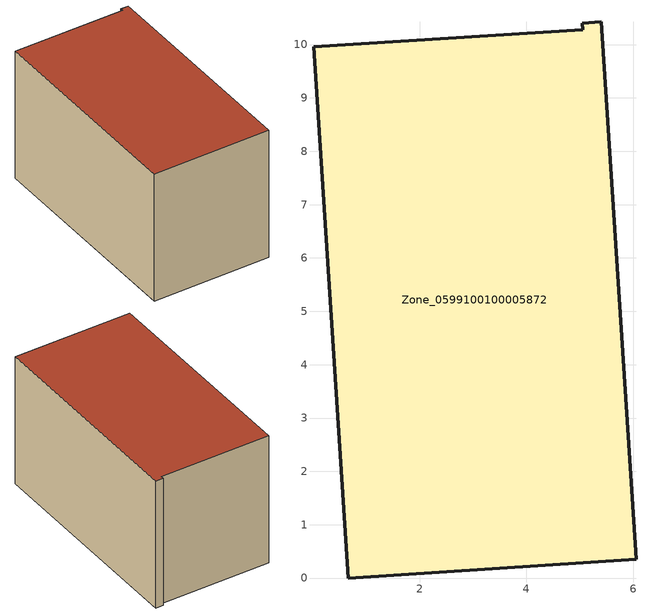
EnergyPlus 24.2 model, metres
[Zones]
Zone_0599100100005872
 floor ground (C_G): 5.06,10.28 5.05,10.4 5.4,10.42 6.05,0.35 0.66,0 0.01,9.96 z0
 wall outside (C_F): 0.66,0 6.05,0.35 5.4,10.42 5.05,10.4 5.06,10.28 0.01,9.96 0.66,0 z0:6.14
 roof outside (C_R): 5.06,10.28 0.01,9.96 0.66,0 6.05,0.35 5.4,10.42 5.05,10.4 z6.14
[BUILDING]
Pand.0599100100005872: North Axis=0; Terrain=City; Loads Convergence Tolerance Value=0.04; Temperature Convergence Tolerance Value=0.4; Solar Distribution=FullExterior; Maximum Number of Warmup Days=25; Minimum Number of Warmup Days=1
[Site:Location]
Rotterdam.The.Hague.AP_ZH_NLD Design_Conditions: Latitude=51.96; Longitude=4.45; Time Zone=1; Elevation=-4.5
[SITE:GROUNDTEMPERATURE:BUILDINGSURFACE]
18, 18, 18, 18, 18, 18, 18, 18, 18, 18, 18, 18
[MATERIAL] Thermal Absorptance=0.9; Solar Absorptance=0.7; Visible Absorptance=0.7
Name | Roughness | Thickness | Conductivity | Density | Specific Heat
G.TI.2006-2014 | MediumSmooth | 0.15 | 0.06 | 540 | 1210
F.TI.2006-2014 | Rough | 0.3 | 0.12 | 1920 | 840
R.TI.2006-2014 | MediumRough | 0.2 | 0.08 | 1500 | 1000
[CONSTRUCTION]
C_G: G.TI.2006-2014
C_F: F.TI.2006-2014
C_R: R.TI.2006-2014
[ZONE]
Zone_0599100100005872: Type=1; Multiplier=1; Ceiling Height=Autocalculate; Volume=Autocalculate; Floor Area=autocalculate; Part of Total Floor Area=Yes
[ZONEINFILTRATION:DESIGNFLOWRATE]
Infil_Zone_0599100100005872: Zone or ZoneList or Space or SpaceList=Zone_0599100100005872; Schedule=AlwaysOn; Design Flow Rate Calculation Method=Flow/Area; Flow Rate per Floor Area=0.0015; Constant Term Coefficient=1; Temperature Term Coefficient=0; Velocity Term Coefficient=0; Velocity Squared Term Coefficient=0
[HVACTEMPLATE:ZONE:IDEALLOADSAIRSYSTEM]
Zone_0599100100005872: Maximum Heating Supply Air Temperature=50; Minimum Cooling Supply Air Temperature=13; Maximum Heating Supply Air Humidity Ratio=0.0156; Minimum Cooling Supply Air Humidity Ratio=0.0077; Heating Limit=NoLimit; Cooling Limit=NoLimit; Dehumidification Control Type=ConstantSensibleHeatRatio; Cooling Sensible Heat Ratio=0.7; Dehumidification Setpoint=60; Humidification Control Type=None; Humidification Setpoint=30; Outdoor Air Method=None; Outdoor Air Flow Rate per Person=0.00944; Outdoor Air Flow Rate per Zone Floor Area=0; Outdoor Air Flow Rate per Zone=0; Demand Controlled Ventilation Type=None; Outdoor Air Economizer Type=NoEconomizer; Heat Recovery Type=None; Sensible Heat Recovery Effectiveness=0.7; Latent Heat Recovery Effectiveness=0.65
[ZONECONTROL:THERMOSTAT]
ThermostatControl_Zone_0599100100005872: Zone or ZoneList=Zone_0599100100005872; Control Type Schedule=DualSetpointControlType; Control 1=Thermostat_Zone_0599100100005872; Temperature Difference Between Cutout And Setpoint=0
[THERMOSTATSETPOINT:DUALSETPOINT]
Thermostat_Zone_0599100100005872: Heating Setpoint Temperature Schedule=HeatingSetpoint_Zone_0599100100005872; Cooling Setpoint Temperature Schedule=CoolingSetpoint_Zone_0599100100005872
[SCHEDULE:COMPACT]
HeatingSetpoint_Zone_0599100100005872: Through: 12/31, For: AllDays, Until: 24:00, 21
CoolingSetpoint_Zone_0599100100005872: Through: 12/31, For: AllDays, Until: 24:00, 24
DualSetpointControlType: Through: 12/31, For: AllDays, Until: 24:00, 4
AlwaysOn: Through: 12/31, For: AllDays, Until: 24:00, 1
